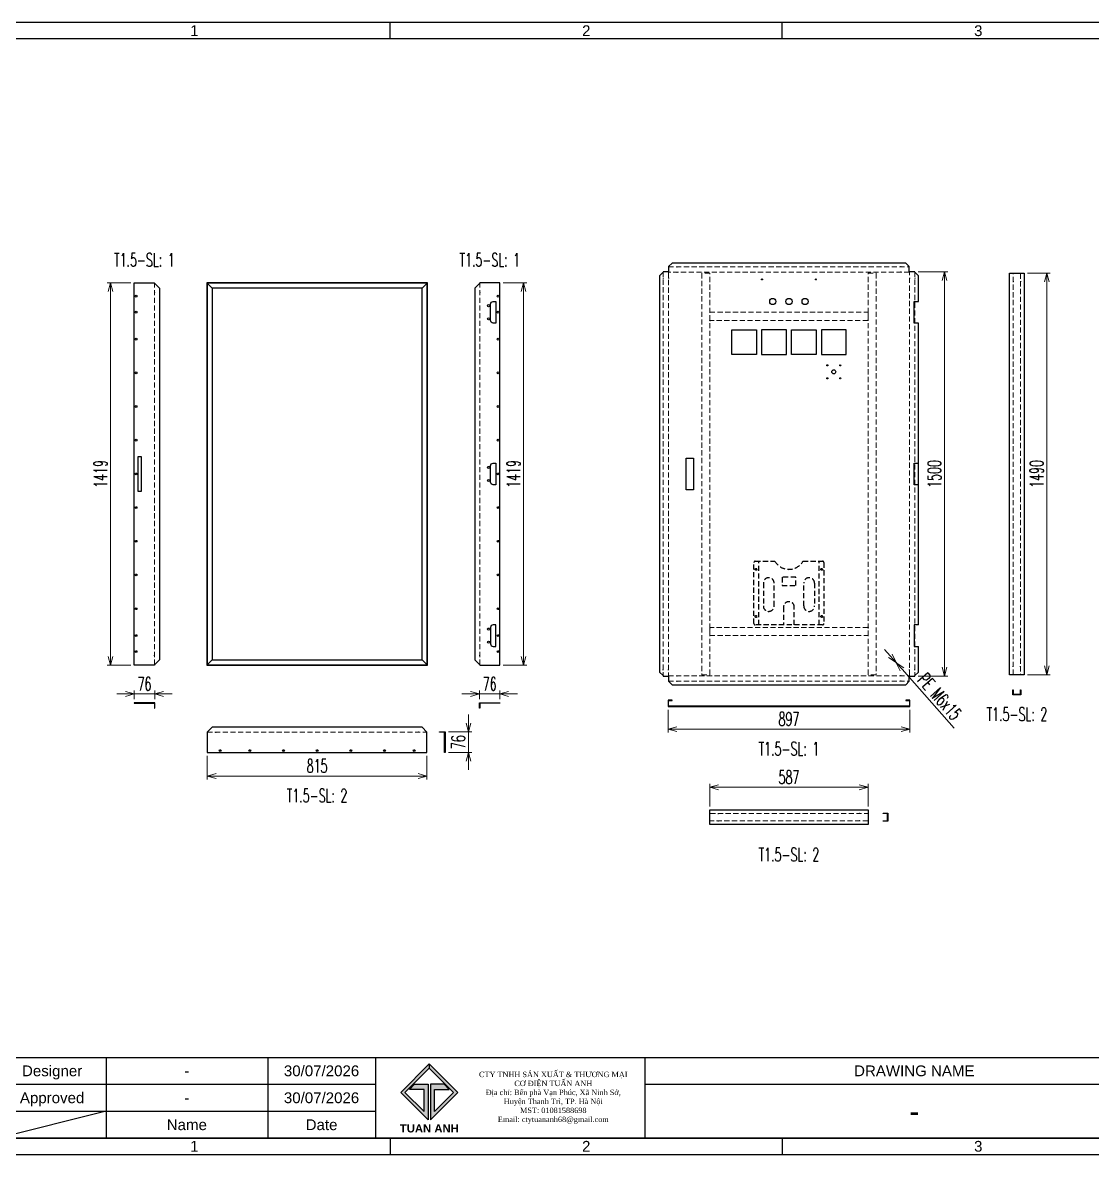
# Model space of a CAD drawing. Header units: millimetres. Extents: x 28713 to 59118, y -54378 to -19615.
# Drawn here: x 47389 to 51359, y -27993 to -23793 of the extents above; entities that cross this region are included whole.
import ezdxf
from ezdxf.enums import TextEntityAlignment as Align

# ---------------------------------------------------------------- set-up
doc = ezdxf.new("R2010")
doc.units = ezdxf.units.MM
doc.header["$LTSCALE"] = 3
doc.linetypes.add('HIDDEN', pattern=[9.525, 6.35, -3.175])
doc.layers.add('@.DM. NÉT ĐỨT', color=8, linetype='HIDDEN', lineweight=9)
for name, color, linetype in [('@.TEXT', 7, 'Continuous'), ('@.VISIBLE', 7, 'Continuous'), ('Ann_green', 3, 'Continuous'), ('dim', 7, 'Continuous')]:
    doc.layers.add(name, color=color, linetype=linetype)
doc.styles.add('Ann_w01', font='romans.shx', dxfattribs={"width": 0.6, "bigfont": 'chineset.shx'})
doc.styles.add('Arial', font='arial.ttf')
doc.dimstyles.new('Dim 01_SC25', dxfattribs={"dimscale": 25, "dimtxt": 2, "dimasz": 1.3, "dimexe": 0.5, "dimexo": 0.5, "dimgap": 0.5, "dimtad": 1, "dimdec": 1, "dimzin": 12, "dimdsep": 46, "dimtxsty": 'Ann_w01', "dimblk": 'OPEN30', "dimcen": 1.5, "dimclrd": 6, "dimclre": 6, "dimclrt": 3, "dimadec": 1, "dimazin": 3, "dimtm": 1e-09, "dimtfac": 1, "dimtdec": 1, "dimtmove": 0, "dimatfit": 3, "dimldrblk": 'OPEN30', "dimfxl": 1, "dimtolj": 1, "dimlwd": 20, "dimlwe": 20, "dimarcsym": 0})

# ---------------------------------------------------------------- blocks, each defined once
blk = doc.blocks.new('_Open30')
at = {"color": 0, "linetype": 'ByBlock', "lineweight": -2}
for p, q in [((-1, 0.27), (0, 0)), ((0, 0), (-1, -0.27)), ((0, 0), (-1, 0))]:
    blk.add_line(p, q, dxfattribs=at)
blk = doc.blocks.new('*D85')
at = {"layer": 'Defpoints', "color": 0, "transparency": 16777216}
for p in [(49160.4, -24758.4), (49248.2, -24758.4), (49160.4, -26177.4)]:
    blk.add_point(p, dxfattribs=at)
at = {"layer": 'dim', "color": 6, "lineweight": 20, "transparency": 16777216}
for p, q in [((49172.9, -24758.4), (49260.7, -24758.4)), ((49248.2, -26144.9), (49248.2, -24790.9)), ((49172.9, -26177.4), (49260.7, -26177.4))]:
    blk.add_line(p, q, dxfattribs=at)
at = {"layer": 'dim', "color": 6, "lineweight": 20, "transparency": 16777216, "xscale": 32.5, "yscale": 32.5, "zscale": 32.5}
for p, rotation in [((49248.2, -24758.4), 90), ((49248.2, -26177.4), 270)]:
    blk.add_blockref('_Open30', p, dxfattribs=dict(at, rotation=rotation))
at = {"layer": 'dim', "color": 3, "transparency": 16777216, "insert": (49210.7, -25467.9), "char_height": 50, "attachment_point": 5, "rotation": 90, "style": 'Ann_w01'}
blk.add_mtext('\\A1;1419', dxfattribs=at)
blk = doc.blocks.new('*D86')
at = {"layer": 'Defpoints', "color": 0, "transparency": 16777216}
for p in [(49160.4, -26284.5), (49084.4, -26316.7), (49160.4, -26316.7)]:
    blk.add_point(p, dxfattribs=at)
at = {"layer": 'dim', "color": 6, "lineweight": 20, "transparency": 16777216}
for p, q in [((49051.9, -26284.5), (49019.4, -26284.5)), ((49084.4, -26304.2), (49084.4, -26272)), ((49084.4, -26284.5), (49160.4, -26284.5)), ((49160.4, -26304.2), (49160.4, -26272)), ((49192.9, -26284.5), (49225.4, -26284.5))]:
    blk.add_line(p, q, dxfattribs=at)
at = {"layer": 'dim', "color": 6, "lineweight": 20, "transparency": 16777216, "xscale": 32.5, "yscale": 32.5, "zscale": 32.5}
blk.add_blockref('_Open30', (49084.4, -26284.5), dxfattribs=at)
at = {"layer": 'dim', "color": 6, "lineweight": 20, "transparency": 16777216, "xscale": 32.5, "yscale": 32.5, "zscale": 32.5, "rotation": 180}
blk.add_blockref('_Open30', (49160.4, -26284.5), dxfattribs=at)
at = {"layer": 'dim', "color": 3, "transparency": 16777216, "insert": (49122.4, -26247), "char_height": 50, "attachment_point": 5, "style": 'Ann_w01'}
blk.add_mtext('\\A1;76', dxfattribs=at)
blk = doc.blocks.new('*D87')
at = {"layer": 'Defpoints', "color": 0, "transparency": 16777216}
for p in [(47715.6, -24758.4), (47803.4, -24758.4), (47803.4, -26177.4)]:
    blk.add_point(p, dxfattribs=at)
at = {"layer": 'dim', "color": 6, "lineweight": 20, "transparency": 16777216}
for p, q in [((47790.9, -24758.4), (47703.1, -24758.4)), ((47715.6, -26144.9), (47715.6, -24790.9)), ((47790.9, -26177.4), (47703.1, -26177.4))]:
    blk.add_line(p, q, dxfattribs=at)
at = {"layer": 'dim', "color": 6, "lineweight": 20, "transparency": 16777216, "xscale": 32.5, "yscale": 32.5, "zscale": 32.5}
for p, rotation in [((47715.6, -24758.4), 90), ((47715.6, -26177.4), 270)]:
    blk.add_blockref('_Open30', p, dxfattribs=dict(at, rotation=rotation))
at = {"layer": 'dim', "color": 3, "transparency": 16777216, "insert": (47678.1, -25467.9), "char_height": 50, "attachment_point": 5, "rotation": 90, "style": 'Ann_w01'}
blk.add_mtext('\\A1;1419', dxfattribs=at)
blk = doc.blocks.new('*D88')
at = {"layer": 'Defpoints', "color": 0, "transparency": 16777216}
for p in [(47803.4, -26284.5), (47803.4, -26316.7), (47879.4, -26316.7)]:
    blk.add_point(p, dxfattribs=at)
at = {"layer": 'dim', "color": 6, "lineweight": 20, "transparency": 16777216}
for p, q in [((47770.9, -26284.5), (47738.4, -26284.5)), ((47803.4, -26304.2), (47803.4, -26272)), ((47879.4, -26284.5), (47803.4, -26284.5)), ((47879.4, -26304.2), (47879.4, -26272)), ((47911.9, -26284.5), (47944.4, -26284.5))]:
    blk.add_line(p, q, dxfattribs=at)
at = {"layer": 'dim', "color": 6, "lineweight": 20, "transparency": 16777216, "xscale": 32.5, "yscale": 32.5, "zscale": 32.5}
blk.add_blockref('_Open30', (47803.4, -26284.5), dxfattribs=at)
at = {"layer": 'dim', "color": 6, "lineweight": 20, "transparency": 16777216, "xscale": 32.5, "yscale": 32.5, "zscale": 32.5, "rotation": 180}
blk.add_blockref('_Open30', (47879.4, -26284.5), dxfattribs=at)
at = {"layer": 'dim', "color": 3, "transparency": 16777216, "insert": (47841.4, -26247), "char_height": 50, "attachment_point": 5, "style": 'Ann_w01'}
blk.add_mtext('\\A1;76', dxfattribs=at)
blk = doc.blocks.new('*D89')
at = {"layer": 'Defpoints', "color": 0, "transparency": 16777216}
for p in [(48074.4, -26501.1), (48889.4, -26501.1), (48889.4, -26588.9)]:
    blk.add_point(p, dxfattribs=at)
at = {"layer": 'dim', "color": 6, "lineweight": 20, "transparency": 16777216}
for p, q in [((48074.4, -26513.6), (48074.4, -26601.4)), ((48889.4, -26513.6), (48889.4, -26601.4)), ((48106.9, -26588.9), (48856.9, -26588.9))]:
    blk.add_line(p, q, dxfattribs=at)
at = {"layer": 'dim', "color": 6, "lineweight": 20, "transparency": 16777216, "xscale": 32.5, "yscale": 32.5, "zscale": 32.5, "rotation": 180}
blk.add_blockref('_Open30', (48074.4, -26588.9), dxfattribs=at)
at = {"layer": 'dim', "color": 6, "lineweight": 20, "transparency": 16777216, "xscale": 32.5, "yscale": 32.5, "zscale": 32.5}
blk.add_blockref('_Open30', (48889.4, -26588.9), dxfattribs=at)
at = {"layer": 'dim', "color": 3, "transparency": 16777216, "insert": (48481.9, -26551.4), "char_height": 50, "attachment_point": 5, "style": 'Ann_w01'}
blk.add_mtext('\\A1;815', dxfattribs=at)
blk = doc.blocks.new('*D90')
at = {"layer": 'Defpoints', "color": 0, "transparency": 16777216}
for p in [(48956.8, -26425.1), (48956.8, -26501.1), (49043.7, -26501.1)]:
    blk.add_point(p, dxfattribs=at)
at = {"layer": 'dim', "color": 6, "lineweight": 20, "transparency": 16777216}
for p, q in [((49043.7, -26392.6), (49043.7, -26360.1)), ((48969.3, -26425.1), (49056.2, -26425.1)), ((49043.7, -26425.1), (49043.7, -26501.1)), ((48969.3, -26501.1), (49056.2, -26501.1)), ((49043.7, -26533.6), (49043.7, -26566.1))]:
    blk.add_line(p, q, dxfattribs=at)
at = {"layer": 'dim', "color": 6, "lineweight": 20, "transparency": 16777216, "xscale": 32.5, "yscale": 32.5, "zscale": 32.5}
for p, rotation in [((49043.7, -26425.1), 270), ((49043.7, -26501.1), 90)]:
    blk.add_blockref('_Open30', p, dxfattribs=dict(at, rotation=rotation))
at = {"layer": 'dim', "color": 3, "transparency": 16777216, "insert": (49006.2, -26463.1), "char_height": 50, "attachment_point": 5, "rotation": 90, "style": 'Ann_w01'}
blk.add_mtext('\\A1;76', dxfattribs=at)
blk = doc.blocks.new('*D91')
at = {"layer": 'Defpoints', "color": 0, "transparency": 16777216}
for p in [(49784.7, -26330.6), (50681.7, -26330.6), (50681.7, -26415)]:
    blk.add_point(p, dxfattribs=at)
at = {"layer": 'dim', "color": 6, "lineweight": 20, "transparency": 16777216}
for p, q in [((49784.7, -26343.1), (49784.7, -26427.5)), ((50681.7, -26343.1), (50681.7, -26427.5)), ((49817.2, -26415), (50649.2, -26415))]:
    blk.add_line(p, q, dxfattribs=at)
at = {"layer": 'dim', "color": 6, "lineweight": 20, "transparency": 16777216, "xscale": 32.5, "yscale": 32.5, "zscale": 32.5, "rotation": 180}
blk.add_blockref('_Open30', (49784.7, -26415), dxfattribs=at)
at = {"layer": 'dim', "color": 6, "lineweight": 20, "transparency": 16777216, "xscale": 32.5, "yscale": 32.5, "zscale": 32.5}
blk.add_blockref('_Open30', (50681.7, -26415), dxfattribs=at)
at = {"layer": 'dim', "color": 3, "transparency": 16777216, "insert": (50233.2, -26377.5), "char_height": 50, "attachment_point": 5, "style": 'Ann_w01'}
blk.add_mtext('\\A1;897', dxfattribs=at)
blk = doc.blocks.new('*D92')
at = {"layer": 'Defpoints', "color": 0, "transparency": 16777216}
for p in [(50700.6, -24717.9), (50810.6, -24717.9), (50700.6, -26217.9)]:
    blk.add_point(p, dxfattribs=at)
at = {"layer": 'dim', "color": 6, "lineweight": 20, "transparency": 16777216}
for p, q in [((50713.1, -24717.9), (50823.1, -24717.9)), ((50810.6, -26185.4), (50810.6, -24750.4)), ((50713.1, -26217.9), (50823.1, -26217.9))]:
    blk.add_line(p, q, dxfattribs=at)
at = {"layer": 'dim', "color": 6, "lineweight": 20, "transparency": 16777216, "xscale": 32.5, "yscale": 32.5, "zscale": 32.5}
for p, rotation in [((50810.6, -24717.9), 90), ((50810.6, -26217.9), 270)]:
    blk.add_blockref('_Open30', p, dxfattribs=dict(at, rotation=rotation))
at = {"layer": 'dim', "color": 3, "transparency": 16777216, "insert": (50773.1, -25467.9), "char_height": 50, "attachment_point": 5, "rotation": 90, "style": 'Ann_w01'}
blk.add_mtext('\\A1;1500', dxfattribs=at)
blk = doc.blocks.new('*D93')
at = {"layer": 'Defpoints', "color": 0, "transparency": 16777216}
for p in [(50630.8, -26167.5), (50631.5, -26168.3)]:
    blk.add_point(p, dxfattribs=at)
at = {"layer": 'dim', "color": 6, "lineweight": 20, "transparency": 16777216}
for p, q in [((50609.3, -26143.1), (50587.9, -26118.8)), ((50630.8, -26167.5), (50631.5, -26168.3)), ((50846.2, -26411.9), (50653, -26192.7))]:
    blk.add_line(p, q, dxfattribs=at)
at = {"layer": 'dim', "color": 6, "lineweight": 20, "transparency": 16777216, "xscale": 32.5, "yscale": 32.5, "zscale": 32.5}
for p, rotation in [((50630.8, -26167.5), 311.3813499906766), ((50631.5, -26168.3), 131.3813499906766)]:
    blk.add_blockref('_Open30', p, dxfattribs=dict(at, rotation=rotation))
at = {"layer": 'dim', "color": 3, "transparency": 16777216, "insert": (50792.9, -26294.7), "char_height": 50, "attachment_point": 5, "rotation": 311.3813, "style": 'Ann_w01'}
blk.add_mtext('\\A1;PE M6x15', dxfattribs=at)
blk = doc.blocks.new('*D80')
at = {"layer": 'Defpoints', "color": 0, "transparency": 16777216}
for p in [(51106.7, -24722.9), (51189.9, -24722.9), (51106.7, -26212.9)]:
    blk.add_point(p, dxfattribs=at)
at = {"layer": 'dim', "color": 6, "lineweight": 20, "transparency": 16777216}
for p, q in [((51119.2, -24722.9), (51202.4, -24722.9)), ((51189.9, -26180.4), (51189.9, -24755.4)), ((51119.2, -26212.9), (51202.4, -26212.9))]:
    blk.add_line(p, q, dxfattribs=at)
at = {"layer": 'dim', "color": 6, "lineweight": 20, "transparency": 16777216, "xscale": 32.5, "yscale": 32.5, "zscale": 32.5}
for p, rotation in [((51189.9, -24722.9), 90), ((51189.9, -26212.9), 270)]:
    blk.add_blockref('_Open30', p, dxfattribs=dict(at, rotation=rotation))
at = {"layer": 'dim', "color": 3, "transparency": 16777216, "insert": (51152.4, -25467.9), "char_height": 50, "attachment_point": 5, "rotation": 90, "style": 'Ann_w01'}
blk.add_mtext('\\A1;1490', dxfattribs=at)
blk = doc.blocks.new('*D81')
at = {"layer": 'Defpoints', "color": 0, "transparency": 16777216}
for p in [(49939.7, -26630.9), (49939.7, -26714.1), (50526.7, -26714.1)]:
    blk.add_point(p, dxfattribs=at)
at = {"layer": 'dim', "color": 6, "lineweight": 20, "transparency": 16777216}
for p, q in [((49939.7, -26701.6), (49939.7, -26618.4)), ((50526.7, -26701.6), (50526.7, -26618.4)), ((50494.2, -26630.9), (49972.2, -26630.9))]:
    blk.add_line(p, q, dxfattribs=at)
at = {"layer": 'dim', "color": 6, "lineweight": 20, "transparency": 16777216, "xscale": 32.5, "yscale": 32.5, "zscale": 32.5, "rotation": 180}
blk.add_blockref('_Open30', (49939.7, -26630.9), dxfattribs=at)
at = {"layer": 'dim', "color": 6, "lineweight": 20, "transparency": 16777216, "xscale": 32.5, "yscale": 32.5, "zscale": 32.5}
blk.add_blockref('_Open30', (50526.7, -26630.9), dxfattribs=at)
at = {"layer": 'dim', "color": 3, "transparency": 16777216, "insert": (50233.2, -26593.4), "char_height": 50, "attachment_point": 5, "style": 'Ann_w01'}
blk.add_mtext('\\A1;587', dxfattribs=at)
blk = doc.blocks.new('Standard ISO')
at = {"color": 6}
for p, q in [((-6, 0), (0, 0)), ((6, 0), (2, 0)), ((4, -2), (4, 2))]:
    blk.add_line(p, q, dxfattribs=at)
blk.add_lwpolyline([(-0.5, 1.5), (-0.5, -1.5), (-5.5, -0.75), (-5.5, 0.75), (-0.5, 1.5)])
for radius in [1.5, 0.75]:
    blk.add_circle((4, 0), radius)
blk = doc.blocks.new('A$C4dbb82d6')
at = {"layer": '@.VISIBLE'}
h = blk.add_hatch(color=30, dxfattribs=at)
h.dxf.hatch_style = 1
h.paths.add_polyline_path([(0.21, 4.97), (3.62, 1.56), (3.62, 5.97), (1.92, 5.97), (1.3, 5.35), (3.12, 5.35), (3.12, 2.59), (0.74, 4.97), (3.75, 7.98), (3.75, 8.51)])
h = blk.add_hatch(color=150, dxfattribs=at)
h.dxf.hatch_style = 1
h.paths.add_polyline_path([(6.76, 4.97), (4.37, 2.59), (4.37, 5.35), (6.2, 5.35), (5.58, 5.97), (3.88, 5.97), (3.88, 1.56), (7.29, 4.97), (3.75, 8.51), (3.75, 7.98)])
at = {"layer": '@.VISIBLE', "color": 30}
blk.add_lwpolyline([(3.62, 5.97), (3.62, 1.56), (0.21, 4.97), (3.75, 8.51), (3.75, 7.98), (0.74, 4.97), (3.12, 2.59), (3.12, 5.35), (1.3, 5.35), (1.92, 5.97)], close=True, dxfattribs=at)
at = {"layer": '@.VISIBLE', "color": 150}
blk.add_lwpolyline([(3.88, 5.97), (3.88, 1.56), (7.29, 4.97), (3.75, 8.51), (3.75, 7.98), (6.76, 4.97), (4.37, 2.59), (4.37, 5.35), (6.2, 5.35), (5.58, 5.97)], close=True, dxfattribs=at)
at = {"layer": '@.VISIBLE', "color": 30, "insert": (3.75, 0.51), "char_height": 1, "attachment_point": 5, "style": 'Ann_w01'}
blk.add_mtext_dynamic_manual_height_columns('{\\fArial|b1|i0|c0|p34;\\W1;TUAN ANH}', width=7.5, gutter_width=49.6, heights=[0], dxfattribs=at)
blk = doc.blocks.new('KHUNG BAN VE (Made by Tung)')
at = {"layer": '@.VISIBLE', "color": 8}
for p, q in [((75.75, 207), (75.75, 210)), ((148.5, 207), (148.5, 210)), ((221.25, 207), (221.25, 210)), ((3, 156), (0, 156)), ((294, 156), (297, 156)), ((3, 105), (0, 105)), ((294, 105), (297, 105)), ((3, 54), (0, 54)), ((294, 54), (297, 54)), ((23, 18), (23, 3)), ((53, 18), (53, 3)), ((73, 18), (73, 3)), ((123, 18), (123, 3)), ((223, 18), (223, 3)), ((243, 18), (243, 3)), ((274, 18), (274, 3)), ((284, 18), (284, 3)), ((3, 13), (73, 13)), ((123, 13), (294, 13)), ((3, 8), (73, 8)), ((23, 8), (3, 3)), ((223, 8), (294, 8)), ((75.75, 3), (75.75, 0)), ((148.5, 3), (148.5, 0)), ((221.25, 3), (221.25, 0))]:
    blk.add_line(p, q, dxfattribs=at)
for points in [[(0, 0), (297, 0), (297, 210), (0, 210)], [(3, 3), (294, 3), (294, 207), (3, 207)], [(3, 18), (294, 18), (294, 3), (3, 3)]]:
    blk.add_lwpolyline(points, close=True, dxfattribs=at)
at = {"xscale": 1.5, "yscale": 1.5, "zscale": 1.5}
blk.add_blockref('A$C4dbb82d6', (77.375, 4.041), dxfattribs=at)
blk.add_blockref('Standard ISO', (258.5, 5.5))
at = {"layer": '@.TEXT', "color": 1, "style": 'Arial'}
for s, p in [('1', (39.375, 208.5)), ('2', (112.125, 208.5)), ('3', (184.875, 208.5)), ('4', (257.625, 208.5)), ('A', (1.5, 181.5)), ('A', (295.5, 181.5)), ('B', (1.5, 130.5)), ('B', (295.5, 130.5)), ('C', (1.5, 79.5)), ('C', (295.5, 79.5)), ('D', (1.5, 28.5)), ('D', (295.5, 28.5)), ('30/07/2026', (63, 15.5)), ('30/07/2026', (63, 10.5)), ('1', (39.375, 1.5)), ('2', (112.125, 1.5)), ('3', (184.875, 1.5)), ('4', (257.625, 1.5))]:
    blk.add_text(s, height=2, dxfattribs=at).set_placement(p, align=Align.MIDDLE_CENTER)
at = {"layer": '@.TEXT', "color": 2, "style": 'Arial'}
for s, p in [('Designer', (13, 15.5)), ('DRAWING NAME', (173, 15.5)), ('Project', (233, 15.5)), ('Scale', (279, 15.5)), ('Approved', (13, 10.5)), ('Customer', (233, 10.5)), ('Page', (279, 10.5)), ('Name', (38, 5.5)), ('Date', (63, 5.5)), ('Standard', (233, 5.5)), ('Total', (279, 5.5))]:
    blk.add_text(s, height=2, dxfattribs=at).set_placement(p, align=Align.MIDDLE_CENTER)
at = {"layer": '@.TEXT', "color": 1, "style": 'Arial'}
for tag, height, p in [('DESIGNER_NAME', 2, (38, 15.5)), ('PROJECT_CODE', 2, (258.5, 15.5)), ('SCALE', 2, (289, 15.5)), ('APPROVED_NAME', 2, (38, 10.5)), ('CUSTOMER_NAME', 2, (258.5, 10.5)), ('PAGE', 2, (289, 10.5)), ('DRAWING_NAME', 4, (173, 8)), ('TOTAL', 2, (289, 5.5))]:
    blk.add_attdef(tag, text='', height=height, dxfattribs=at).set_placement(p, align=Align.MIDDLE_CENTER)
at = {"layer": '@.VISIBLE', "color": 30, "insert": (106, 10.5), "char_height": 1, "attachment_point": 5, "style": 'Ann_w01'}
blk.add_mtext_dynamic_manual_height_columns('{\\fTimes New Roman|b0|i0|c0|p18;\\W1;CTY TNHH SẢN XUẤT & THƯƠNG MẠI CƠ ĐIỆN TUẤN ANH\\PĐịa chỉ: Bến phà Vạn Phúc, Xã Ninh Sở, Huyện Thanh Trì, TP. Hà Nội\\PMST: 01081588698\\PEmail: ctytuananh68@gmail.com}', width=28.70976, gutter_width=99.197, heights=[0], dxfattribs=at)

msp = doc.modelspace()

# ---------------------------------------------------------------- linework, layer by layer
for p, q in [((49786.56, -24717.91), (49786.56, -24719.31)), ((50679.76, -24717.91), (50679.76, -24719.31)), ((47878.06, -24759.91), (47878.06, -24758.41)), ((49085.73, -24759.91), (49085.73, -24758.41)), ((47878.06, -26175.91), (47878.06, -26177.41)), ((49085.73, -26175.91), (49085.73, -26177.41)), ((49786.56, -26217.91), (49786.56, -26216.51)), ((50679.76, -26217.91), (50679.76, -26216.51))]:
    msp.add_line(p, q)
at = {"color": 1}
for p, q in [((49816.58, -24699.11), (49818.58, -24699.11)), ((49816.58, -24719.31), (49818.58, -24719.31)), ((50649.74, -24699.11), (50647.74, -24699.11)), ((50649.74, -24719.31), (50647.74, -24719.31)), ((49765.86, -24740.11), (49765.86, -24742.11)), ((49786.06, -24740.11), (49786.06, -24742.11)), ((50680.26, -24740.11), (50680.26, -24742.11)), ((50700.46, -24740.11), (50700.46, -24742.11)), ((51065.86, -24752.7), (51065.86, -24754.7)), ((51093.06, -24752.7), (51093.06, -24754.7)), ((47877.96, -24792.81), (47877.96, -24794.81)), ((49085.83, -24792.81), (49085.83, -24794.81)), ((47877.96, -26143), (47877.96, -26141)), ((49085.83, -26143), (49085.83, -26141)), ((49765.86, -26195.7), (49765.86, -26193.7)), ((49786.06, -26195.7), (49786.06, -26193.7)), ((50630.16, -26167.91), (50632.16, -26167.91)), ((50631.16, -26166.91), (50631.16, -26168.91)), ((50680.26, -26195.7), (50680.26, -26193.7)), ((50700.46, -26195.7), (50700.46, -26193.7)), ((51065.86, -26183.11), (51065.86, -26181.11)), ((51093.06, -26183.11), (51093.06, -26181.11)), ((49816.58, -26216.51), (49818.58, -26216.51)), ((49816.58, -26236.71), (49818.58, -26236.71)), ((50649.74, -26216.51), (50647.74, -26216.51)), ((50649.74, -26236.71), (50647.74, -26236.71)), ((48105.3, -26426.54), (48107.3, -26426.54)), ((48858.49, -26426.54), (48856.49, -26426.54)), ((49969.46, -26727.73), (49971.46, -26727.73)), ((50496.86, -26727.73), (50494.86, -26727.73)), ((49969.46, -26754.93), (49971.46, -26754.93)), ((50496.86, -26754.93), (50494.86, -26754.93))]:
    msp.add_line(p, q, dxfattribs=at)
at = {"color": 6}
for p, q in [((48073.89, -24759.91), (48073.89, -24758.41)), ((48092.39, -24778.41), (48073.89, -24759.91)), ((48871.39, -24778.41), (48889.89, -24759.91)), ((48889.89, -24759.91), (48889.89, -24758.41)), ((48092.39, -26157.41), (48073.89, -26175.91)), ((48871.39, -26157.41), (48889.89, -26175.91)), ((48073.89, -26175.91), (48073.89, -26177.41)), ((48889.89, -26175.91), (48889.89, -26177.41))]:
    msp.add_line(p, q, dxfattribs=at)
for points in [[(50714.06, -24827.91), (50714.06, -24732.91), (50700.56, -24719.41), (50700.56, -24717.91), (50679.76, -24717.91), (50679.76, -24698.61), (50666.66, -24685.51), (49799.66, -24685.51), (49786.56, -24698.61), (49786.56, -24717.91), (49765.76, -24717.91), (49765.76, -24719.41), (49752.26, -24732.91), (49752.26, -26202.91), (49765.76, -26216.41), (49765.76, -26217.91), (49786.56, -26217.91), (49786.56, -26237.21), (49799.66, -26250.31), (50666.66, -26250.31), (50679.76, -26237.21), (50679.76, -26217.91), (50700.56, -26217.91), (50700.56, -26216.41), (50714.06, -26202.91), (50714.06, -26107.91)], [(47878.06, -26177.41), (47803.36, -26177.41), (47803.36, -24758.41), (47878.06, -24758.41)], [(47878.06, -24759.91), (47896.56, -24778.41), (47896.56, -26157.41), (47878.06, -26175.91)], [(49085.73, -24759.91), (49067.23, -24778.41), (49067.23, -26157.41), (49085.73, -26175.91)], [(49085.73, -26177.41), (49160.43, -26177.41), (49160.43, -24758.41), (49085.73, -24758.41)], [(50714.06, -24907.91), (50697.46, -24907.91), (50697.46, -24827.91), (50714.06, -24827.91)], [(50714.06, -26027.91), (50714.06, -24907.91)], [(50714.06, -25507.91), (50697.46, -25507.91), (50697.46, -25427.91), (50714.06, -25427.91)], [(50714.06, -26027.91), (50697.46, -26027.91), (50697.46, -26107.91), (50714.06, -26107.91)], [(48889.39, -26425.94), (48871.39, -26407.94), (48092.39, -26407.94), (48074.39, -26425.94)], [(48074.39, -26425.94), (48074.39, -26501.14), (48889.39, -26501.14), (48889.39, -26425.94)]]:
    msp.add_lwpolyline(points)
for points in [[(51106.66, -24722.91), (51106.66, -26212.91), (51052.26, -26212.91), (51052.26, -24722.91)], [(47828.36, -25402.91), (47828.36, -25532.91), (47818.36, -25532.91), (47818.36, -25402.91)], [(49851.66, -25409.16), (49878.66, -25409.16), (49878.66, -25526.66), (49851.66, -25526.66)], [(51094.46, -26269.05), (51094.46, -26287.05), (51064.46, -26287.05), (51064.46, -26269.05), (51065.96, -26269.05), (51065.96, -26285.55), (51092.96, -26285.55), (51092.96, -26269.05)], [(47879.36, -26336.75), (47879.36, -26316.75), (47803.36, -26316.75), (47803.36, -26318.25), (47877.86, -26318.25), (47877.86, -26336.75)], [(49084.43, -26336.75), (49084.43, -26316.75), (49160.43, -26316.75), (49160.43, -26318.25), (49085.93, -26318.25), (49085.93, -26336.75)], [(49786.16, -26329.12), (49786.16, -26309.12), (49799.66, -26309.12), (49799.66, -26307.62), (49784.66, -26307.62), (49784.66, -26330.62), (50681.66, -26330.62), (50681.66, -26307.62), (50666.66, -26307.62), (50666.66, -26309.12), (50680.16, -26309.12), (50680.16, -26329.12)], [(48936.84, -26425.14), (48956.84, -26425.14), (48956.84, -26501.14), (48955.34, -26501.14), (48955.34, -26426.64), (48936.84, -26426.64)], [(49939.66, -26714.13), (50526.66, -26714.13), (50526.66, -26768.53), (49939.66, -26768.53)], [(50582.81, -26726.33), (50600.81, -26726.33), (50600.81, -26756.33), (50582.81, -26756.33), (50582.81, -26754.83), (50599.31, -26754.83), (50599.31, -26727.83), (50582.81, -26727.83)]]:
    msp.add_lwpolyline(points, close=True)
for points in [[(48072.39, -26177.41), (48891.39, -26177.41), (48891.39, -24758.41), (48072.39, -24758.41)], [(48073.89, -26175.91), (48889.89, -26175.91), (48889.89, -24759.91), (48073.89, -24759.91)], [(48092.39, -26157.41), (48871.39, -26157.41), (48871.39, -24778.41), (48092.39, -24778.41)]]:
    msp.add_lwpolyline(points, close=True, dxfattribs=at)
for points in [[(49145.43, -24827.91), (49145.43, -24907.91), (49135.43, -24907.91, -0.4142136), (49125.43, -24897.91), (49125.43, -24837.91, -0.4142136), (49135.43, -24827.91)], [(49145.43, -25427.91), (49145.43, -25507.91), (49135.43, -25507.91, -0.4142136), (49125.43, -25497.91), (49125.43, -25437.91, -0.4142136), (49135.43, -25427.91)], [(49145.43, -26107.91), (49145.43, -26027.91), (49135.43, -26027.91, 0.4142136), (49125.43, -26037.91), (49125.43, -26097.91, 0.4142136), (49135.43, -26107.91)]]:
    msp.add_lwpolyline(points, format="xyb", close=True)
at = {"color": 1}
for points in [[(49939.66, -24899.91), (49939.66, -24897.91), (49941.66, -24897.91)], [(50526.66, -24899.91), (50526.66, -24897.91), (50524.66, -24897.91)], [(49939.66, -26035.91), (49939.66, -26037.91), (49941.66, -26037.91)], [(50526.66, -26035.91), (50526.66, -26037.91), (50524.66, -26037.91)]]:
    msp.add_lwpolyline(points, dxfattribs=at)
at = {"color": 3}
for points in [[(50020.66, -24932.84), (50112.66, -24932.84), (50112.66, -25024.84), (50020.66, -25024.84)], [(50131.66, -25024.84), (50223.66, -25024.84), (50223.66, -24932.84), (50131.66, -24932.84)], [(50242.66, -24932.84), (50334.66, -24932.84), (50334.66, -25024.84), (50242.66, -25024.84)], [(50353.66, -25024.84), (50445.66, -25024.84), (50445.66, -24932.84), (50353.66, -24932.84)]]:
    msp.add_lwpolyline(points, close=True, dxfattribs=at)
for centre, radius in [((47809.86, -24808.41), 3.5), ((49153.93, -24808.41), 3.5), ((50173.16, -24827.91), 11.5), ((50233.16, -24827.91), 11.5), ((50293.16, -24827.91), 11.5), ((49118.43, -24843.66), 4), ((47809.86, -24867.91), 3.5), ((49118.43, -24892.16), 4), ((49153.93, -24867.91), 3.5), ((47809.86, -24967.91), 3.5), ((49153.93, -24967.91), 3.5), ((50375.66, -25064.84), 2.1), ((50423.66, -25064.84), 2.1), ((47809.86, -25092.91), 3.5), ((49153.93, -25092.91), 3.5), ((50375.66, -25112.84), 2.1), ((50399.66, -25088.84), 7.5), ((50423.66, -25112.84), 2.1), ((47809.86, -25217.91), 3.5), ((49153.93, -25217.91), 3.5), ((47809.86, -25342.91), 3.5), ((49153.93, -25342.91), 3.5), ((49118.43, -25443.66), 4), ((47809.86, -25467.91), 3.5), ((49118.43, -25492.16), 4), ((49153.93, -25467.91), 3.5), ((47809.86, -25592.91), 3.5), ((49153.93, -25592.91), 3.5), ((47809.86, -25717.91), 3.5), ((49153.93, -25717.91), 3.5), ((47809.86, -25842.91), 3.5), ((49153.93, -25842.91), 3.5), ((47809.86, -25967.91), 3.5), ((49153.93, -25967.91), 3.5), ((49118.43, -26043.66), 4), ((47809.86, -26067.91), 3.5), ((49153.93, -26067.91), 3.5), ((47809.86, -26127.41), 3.5), ((49118.43, -26092.16), 4), ((49153.93, -26127.41), 3.5), ((48121.89, -26494.64), 3.5), ((48231.89, -26494.64), 3.5), ((48356.89, -26494.64), 3.5), ((48481.89, -26494.64), 3.5), ((48606.89, -26494.64), 3.5), ((48731.89, -26494.64), 3.5), ((48841.89, -26494.64), 3.5)]:
    msp.add_circle(centre, radius)
at = {"layer": '@.DM. NÉT ĐỨT', "linetype": 'HIDDEN'}
for p, q in [((49765.86, -24717.91), (49765.86, -26217.91)), ((49786.06, -24699.11), (50680.26, -24699.11)), ((50700.46, -24717.91), (50700.46, -26217.91)), ((51065.86, -26212.91), (51065.86, -24724.31)), ((51093.06, -24724.31), (51093.06, -26212.91)), ((49786.06, -26236.71), (50680.26, -26236.71)), ((49941.06, -26727.73), (50526.66, -26727.73)), ((50526.66, -26754.93), (49941.06, -26754.93))]:
    msp.add_line(p, q, dxfattribs=at)
for points in [[(50680.26, -26216.51), (50680.26, -24719.31), (49786.06, -24719.31), (49786.06, -26216.51)], [(49909.66, -24722.91), (49909.66, -26212.91), (49939.66, -26212.91), (49939.66, -24722.91)], [(50556.66, -24722.91), (50556.66, -26212.91), (50526.66, -26212.91), (50526.66, -24722.91)], [(50526.66, -24897.91), (49939.66, -24897.91), (49939.66, -24867.91), (50526.66, -24867.91)], [(50526.66, -26037.91), (49939.66, -26037.91), (49939.66, -26067.91), (50526.66, -26067.91)]]:
    msp.add_lwpolyline(points, close=True, dxfattribs=at)
for points in [[(47877.96, -26175.91), (47877.96, -24759.91)], [(49085.83, -26175.91), (49085.83, -24759.91)], [(48074.39, -26426.54), (48889.39, -26426.54)]]:
    msp.add_lwpolyline(points, dxfattribs=at)
at = {"layer": '@.VISIBLE'}
for centre in [(50133.16, -24745.91), (50333.16, -24745.91)]:
    msp.add_circle(centre, 2, dxfattribs=at)
at = {"layer": 'Ann_green', "color": 8, "linetype": 'HIDDEN'}
for p, q in [((50121.16, -26027.91), (50121.16, -25791.91)), ((50345.16, -26027.91), (50345.16, -25791.91))]:
    msp.add_line(p, q, dxfattribs=at)
for points in [[(50363.16, -25796.91), (50363.16, -26022.91, -0.4142136), (50358.16, -26027.91), (50108.16, -26027.91, -0.4142136), (50103.16, -26022.91), (50103.16, -25796.91, -0.4142136), (50108.16, -25791.91), (50181.2, -25791.91, 0.5773503), (50285.12, -25791.91), (50358.16, -25791.91, -0.4142136)], [(50158.17, -25977.91), (50158.17, -25977.91, 0.4142136), (50178.17, -25957.91), (50178.17, -25872.91, 0.4142136), (50158.17, -25852.91), (50158.17, -25852.91, 0.4142136), (50138.17, -25872.91), (50138.17, -25957.91, 0.4142136)], [(50308.16, -25977.91), (50308.16, -25977.91, -0.4142136), (50288.16, -25957.91), (50288.16, -25872.91, -0.4142136), (50308.16, -25852.91), (50308.16, -25852.91, -0.4142136), (50328.16, -25872.91), (50328.16, -25957.91, -0.4142136)]]:
    msp.add_lwpolyline(points, format="xyb", close=True, dxfattribs=at)
msp.add_lwpolyline([(50207.66, -25882.41), (50258.66, -25882.41), (50258.66, -25851.41), (50207.66, -25851.41)], close=True, dxfattribs=at)
msp.add_lwpolyline([(50253.16, -26027.91), (50253.16, -25961.91, 1), (50213.16, -25961.91), (50213.16, -26027.91)], format="xyb", dxfattribs=at)
for centre in [(50111.16, -25821.91), (50355.16, -25821.91), (50111.16, -25996.91), (50355.16, -25996.91)]:
    msp.add_circle(centre, 3.5, dxfattribs=at)

# ---------------------------------------------------------------- block references
at = {"layer": '@.VISIBLE', "xscale": 20, "yscale": 20, "zscale": 20}
msp.add_blockref('KHUNG BAN VE (Made by Tung)', (47238.47, -27993.02), dxfattribs=at).add_auto_attribs({'APPROVED_NAME': '-', 'DESIGNER_NAME': '-', 'TOTAL': '-', 'PAGE': '001', 'SCALE': '1:1', 'CUSTOMER_NAME': 'TRƯỜNG PHÁT', 'PROJECT_CODE': '-', 'DRAWING_NAME': '-'})

# ---------------------------------------------------------------- texts
at = {"layer": 'dim', "color": 1, "style": 'Ann_w01', "width": 0.6}
for s, p in [('T1.5-SL: 1', (47840.86, -24673.4)), ('T1.5-SL: 1', (49122.93, -24673.4)), ('T1.5-SL: 2', (51079.46, -26359.71)), ('T1.5-SL: 1', (50233.16, -26487.7)), ('T1.5-SL: 2', (48481.89, -26661.57)), ('T1.5-SL: 2', (50233.16, -26880.46))]:
    msp.add_text(s, height=50, dxfattribs=at).set_placement(p, align=Align.MIDDLE_CENTER)

# ---------------------------------------------------------------- dimensions: what is measured, and where the dimension line sits
at = {"layer": 'dim'}
for base, p1, p2, angle, picture, middle in [((50810.55, -24717.91), (50700.56, -26217.91), (50700.56, -24717.91), 90, '*D92', (50773.05, -25467.91)), ((51189.86, -24722.91), (51106.66, -26212.91), (51106.66, -24722.91), 90, '*D80', (51152.36, -25467.91)), ((47715.59, -24758.41), (47803.36, -26177.41), (47803.36, -24758.41), 90, '*D87', (47678.09, -25467.91)), ((49248.2, -24758.41), (49160.43, -26177.41), (49160.43, -24758.41), 90, '*D85', (49210.7, -25467.91)), ((47803.36, -26284.55), (47879.36, -26316.75), (47803.36, -26316.75), 180, '*D88', (47841.36, -26247.05)), ((49043.71, -26501.14), (48956.84, -26425.14), (48956.84, -26501.14), 270, '*D90', (49006.21, -26463.14)), ((49939.66, -26630.92), (50526.66, -26714.13), (49939.66, -26714.13), 180, '*D81', (50233.16, -26593.42))]:
    dim = msp.add_linear_dim(base=base, p1=p1, p2=p2, angle=angle, dimstyle='Dim 01_SC25', dxfattribs=at)
    dim.commit()
    dim.dimension.update_dxf_attribs({"geometry": picture, "text_midpoint": middle})
dim = msp.add_diameter_dim_2p(p1=(50630.83, -26167.53), p2=(50631.49, -26168.28), text='PE M6x15', dimstyle='Dim 01_SC25', dxfattribs=at)
dim.commit()
dim.dimension.update_dxf_attribs({"geometry": '*D93', "text_midpoint": (50764.72, -26319.49), "dimtype": 163})
for base, p1, p2, picture, middle in [((49160.43, -26284.55), (49084.43, -26316.75), (49160.43, -26316.75), '*D86', (49122.43, -26247.05)), ((50681.66, -26415.04), (49784.66, -26330.62), (50681.66, -26330.62), '*D91', (50233.16, -26377.54)), ((48889.39, -26588.91), (48074.39, -26501.14), (48889.39, -26501.14), '*D89', (48481.89, -26551.41))]:
    dim = msp.add_linear_dim(base=base, p1=p1, p2=p2, dimstyle='Dim 01_SC25', dxfattribs=at)
    dim.commit()
    dim.dimension.update_dxf_attribs({"geometry": picture, "text_midpoint": middle})

doc.saveas('drawing.dxf')
